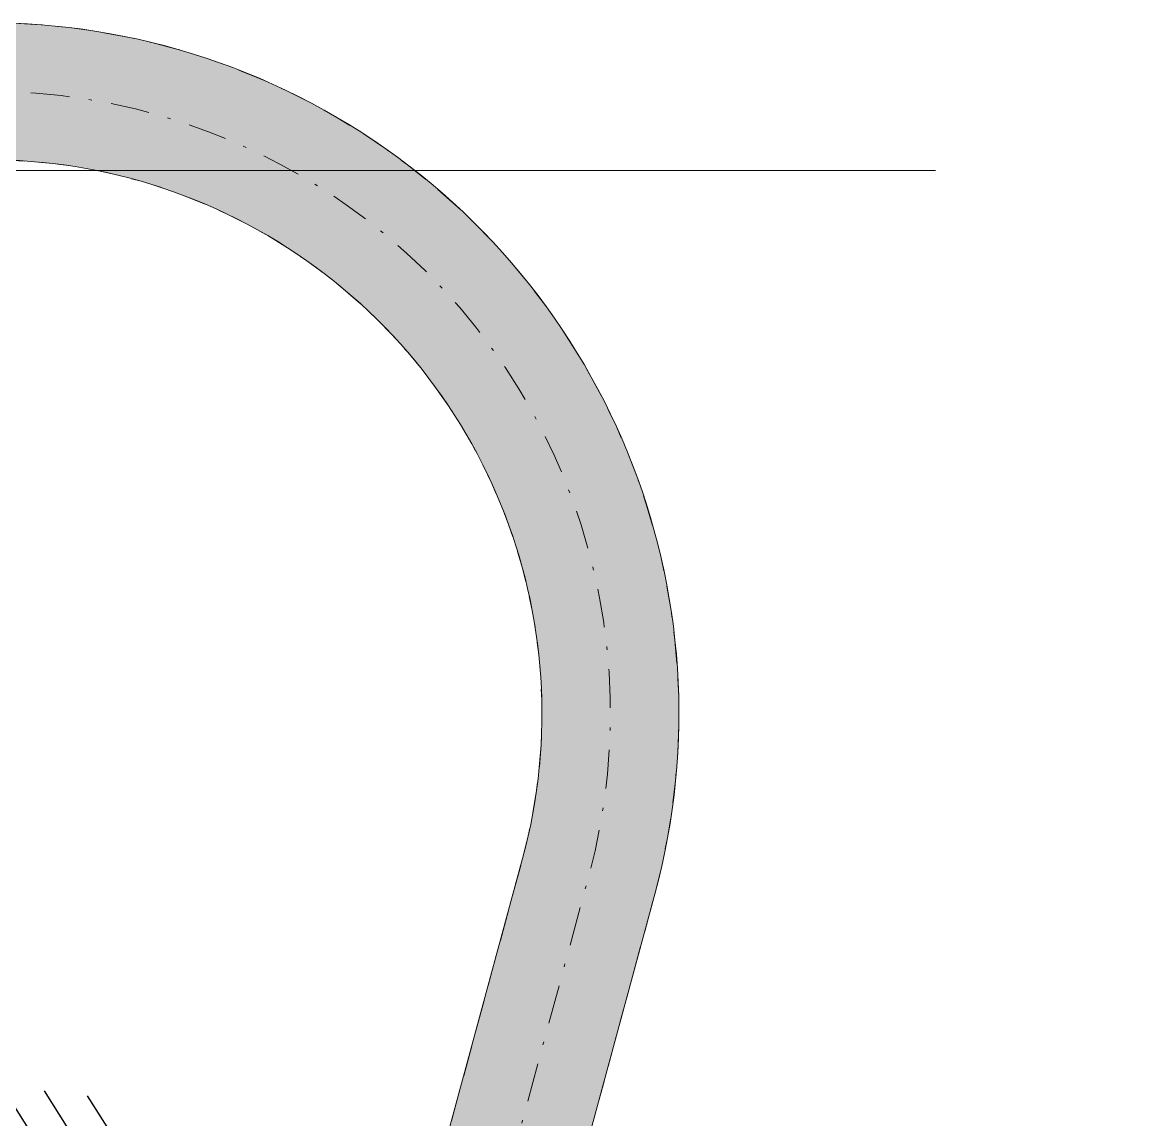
# Model space of a CAD drawing. Extents: x 61466 to 63015, y 108404 to 110397.
# Drawn here: x 62455.47 to 62491.8, y 108719.51 to 108754.75 of the extents above; entities that cross this region are included whole.
import ezdxf

# ---------------------------------------------------------------- set-up
doc = ezdxf.new("R2010")
doc.units = 0
doc.header["$LTSCALE"] = 1.000015
doc.header["$MEASUREMENT"] = 0
for name, pattern in [('NASCOSTA', [9.525, 6.35, -3.175]), ('TRATTEGGIATA', [0.75, 0.5, -0.25]), ('TRATTOPUNTO2', [0.5, 0.25, -0.125, 0, -0.125])]:
    doc.linetypes.add(name, pattern=pattern)
doc.layers.add('Colori bordi', color=5, linetype='Continuous', plot=False)
doc.layers.add('no_plot', color=5, linetype='Continuous', plot=False)
for name, color, linetype in [('coordinate', 2, 'Continuous'), ('curve livello 5m', 7, 'Continuous'), ('LIN010TR', 2, 'NASCOSTA'), ('LIN025CO', 7, 'Continuous'), ('TRATTCOLO-32', 255, 'Continuous')]:
    doc.layers.add(name, color=color, linetype=linetype)
doc.layers.add('LINCOLOROSSO-025', color=10, linetype='Continuous', lineweight=25)

# ---------------------------------------------------------------- blocks, each defined once
blk = doc.blocks.new('CONTORNO')
at = {"layer": 'Colori bordi', "lineweight": 0, "ltscale": 2, "flags": 128}
blk.add_lwpolyline([(25.446, -93.474), (-6.877, 42.135), (-4.985, 41.623), (-4.907, 41.912), (-5.109, 41.967), (-4.481, 44.283), (-5.968, 44.686), (9.426, 101.471, 0.76503), (-27.561, 123.114)], format="xyb", dxfattribs=at)
blk.add_lwpolyline([(-28.746, 115.78, -0.121281), (-20.708, 100.164), (-8.908, 50.657), (5.179, 102.622, 0.76503), (-24.477, 119.975)], format="xyb", close=True, dxfattribs=at)

msp = doc.modelspace()

# ---------------------------------------------------------------- hatches: boundary and pattern name
at = {"layer": 'LINCOLOROSSO-025', "linetype": 'Continuous', "lineweight": 0}
h = msp.add_hatch(color=256, dxfattribs=at)
h.dxf.hatch_style = 1
h.paths.add_polyline_path([(62466.61, 108701.332), (62464.486, 108701.908), (62457.443, 108675.925), (62458.509, 108671.451)])
h.paths.add_polyline_path([(62468.733, 108700.756), (62466.61, 108701.332), (62458.509, 108671.451), (62459.474, 108667.403), (62461.365, 108666.891), (62461.444, 108667.18), (62461.241, 108667.235), (62461.869, 108669.551), (62460.383, 108669.954)])
h.paths.add_polyline_path([(62475.777, 108726.739, 0.573227), (62448.933, 108754.077), (62449.07, 108751.838, -0.580111), (62473.653, 108727.315), (62466.61, 108701.332), (62468.733, 108700.756)])
h.paths.add_polyline_path([(62473.653, 108727.315, 0.580111), (62449.07, 108751.838), (62449.208, 108749.589, -0.588798), (62471.53, 108727.89), (62464.486, 108701.908), (62466.61, 108701.332)], flags=17)
h.paths.add_polyline_path([(62449.208, 108749.589), (62449.07, 108751.838, 0.128077), (62440.332, 108746.812), (62433.913, 108740.504, -0.017364), (62435.492, 108738.782), (62437.604, 108741.048), (62441.874, 108745.243, -0.121501)])
h.paths.add_polyline_path([(62449.07, 108751.838), (62448.933, 108754.077, 0.133332), (62438.79, 108748.382), (62434.52, 108744.186), (62432.398, 108741.952, -0.015566), (62433.913, 108740.504), (62440.332, 108746.812, -0.128077)])
h.paths.add_polyline_path([(62433.852, 108740.445), (62433.913, 108740.504, 0.015566), (62432.398, 108741.952), (62430.276, 108739.718, 0.166431), (62425.671, 108726.095), (62427.872, 108726.447, -0.197704)])
h.paths.add_polyline_path([(62433.376, 108736.513), (62435.492, 108738.782, 0.017363), (62433.913, 108740.504, 0.198805), (62427.872, 108726.447), (62430.081, 108726.801, -0.147156)])
h.paths.add_polyline_path([(62430.084, 108725.484, -0.018506), (62430.081, 108726.801), (62427.872, 108726.447, 0.01312), (62427.886, 108725.398), (62428.17, 108718.14, -0.032081), (62430.373, 108718.085)])
h.paths.add_polyline_path([(62427.886, 108725.398, -0.01312), (62427.872, 108726.447), (62425.671, 108726.095, 0.008818), (62425.687, 108725.312), (62425.977, 108717.913, -0.032081), (62428.17, 108718.14)])

# ---------------------------------------------------------------- linework, layer by layer
at = {"layer": 'coordinate', "linetype": 'Continuous', "lineweight": 0}
msp.add_line((62366.988, 108750), (62484.796, 108750), dxfattribs=at)
at = {"layer": 'curve livello 5m', "color": 2, "flags": 128}
msp.add_lwpolyline([(62458.993, 108717.98), (62457.551, 108720.264)], dxfattribs=at)
at = {"layer": 'LIN010TR', "linetype": 'TRATTOPUNTO2', "lineweight": 0, "ltscale": 5}
msp.add_line((62457.408, 108667.388), (62473.653, 108727.314), dxfattribs=at)
at = {"layer": 'LIN010TR', "linetype": 'TRATTOPUNTO2', "lineweight": 0, "ltscale": 5, "flags": 128}
msp.add_lwpolyline([(62433.852, 108740.445), (62440.332, 108746.812, -0.76503), (62473.653, 108727.314, -0.76503)], format="xyb", dxfattribs=at)
at = {"layer": 'LIN025CO', "linetype": 'TRATTEGGIATA', "lineweight": 0, "ltscale": 2}
for p, q in [((62455.508, 108668.789), (62471.53, 108727.89)), ((62459.755, 108667.638), (62475.777, 108726.739))]:
    msp.add_line(p, q, dxfattribs=at)
for radius in [22.2, 17.8]:
    msp.add_arc((62454.35, 108732.547), radius, 344.8321, 134.5004, dxfattribs=at)
at = {"layer": 'no_plot', "flags": 128}
for points in [[(62456.289, 108718.204), (62454.231, 108721.465)], [(62457.641, 108718.092), (62456.171, 108720.421)]]:
    msp.add_lwpolyline(points, dxfattribs=at)

# ---------------------------------------------------------------- block references
at = {"layer": 'TRATTCOLO-32', "linetype": 'Continuous', "lineweight": 0}
msp.add_blockref('CONTORNO', (62466.351, 108625.268), dxfattribs=at)

doc.saveas('drawing.dxf')
